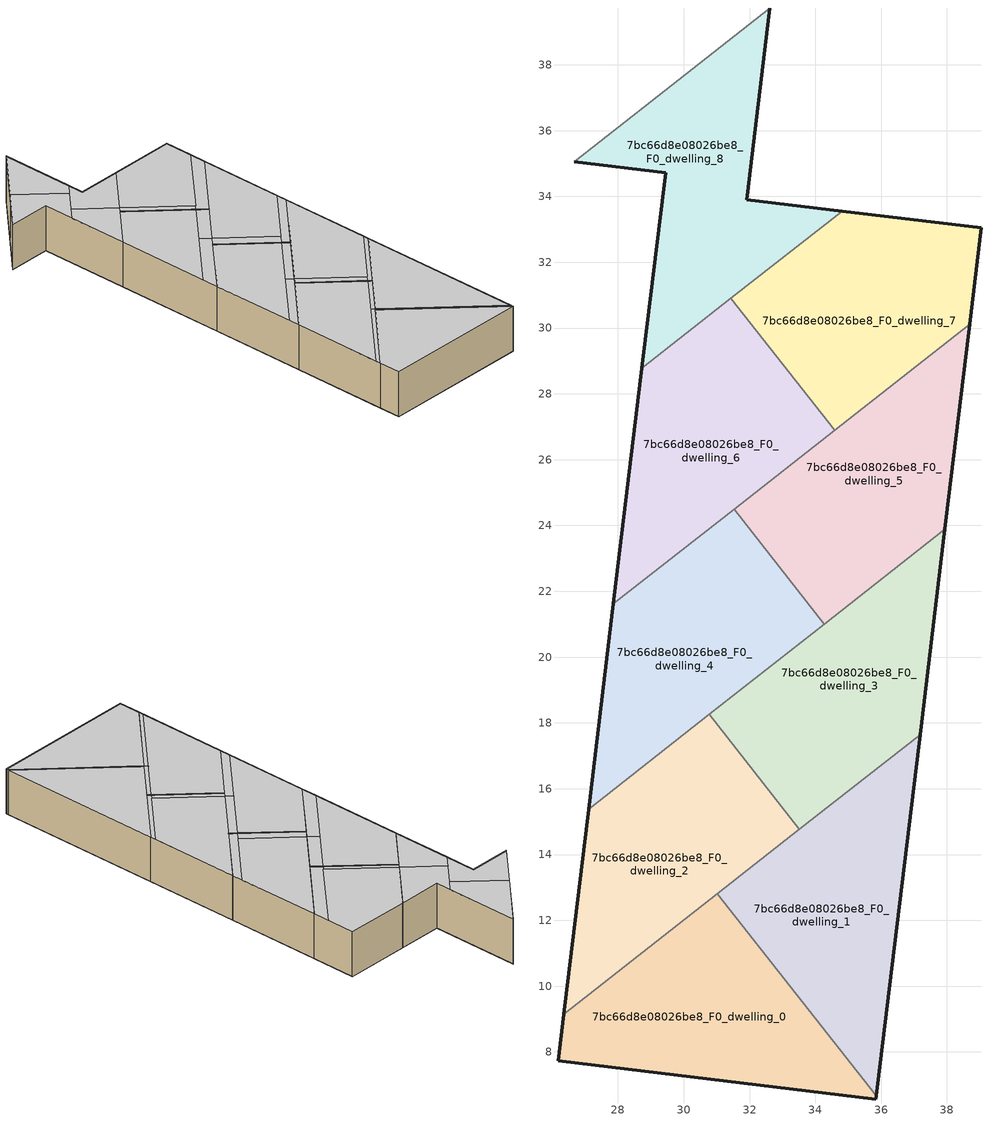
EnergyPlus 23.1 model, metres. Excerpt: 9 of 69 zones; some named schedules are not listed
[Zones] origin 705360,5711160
7bc66d8e08026be8_F0_dwelling_0
 floor ground (EU_floor_Construction): 35.84,6.57 35.85,6.67 31.03,12.81 26.35,9.14 26.18,7.74 z0
 wall outside (EU_wall_Construction): 35.85,6.67 35.84,6.57 26.18,7.74 26.35,9.14 z0:3
 wall to 7bc66d8e08026be8_F0_dwelling_1 (EU_wall_Construction): 31.03,12.81 35.85,6.67 z0:3
 wall to 7bc66d8e08026be8_F0_dwelling_2 (EU_wall_Construction): 26.35,9.14 31.03,12.81 z0:3
 ceiling to 7bc66d8e08026be8_F1_dwelling_0 (EU_floor_Construction): 31.03,12.81 35.85,6.67 35.84,6.57 26.18,7.74 26.35,9.14 z3
7bc66d8e08026be8_F0_dwelling_1
 floor ground (EU_floor_Construction): 35.85,6.67 37.18,17.64 31.03,12.81 z0
 wall outside (EU_wall_Construction): 37.18,17.64 35.85,6.67 z0:3
 wall to 7bc66d8e08026be8_F0_dwelling_3 (EU_wall_Construction): 33.51,14.77 37.18,17.64 z0:3
 wall to 7bc66d8e08026be8_F0_dwelling_2 (EU_wall_Construction): 31.03,12.81 33.51,14.77 z0:3
 ceiling to 7bc66d8e08026be8_F1_dwelling_1 (EU_floor_Construction): 37.18,17.64 35.86,6.72 31.05,12.83 z3
 ceiling to 7bc66d8e08026be8_F1_dwelling_0 (EU_floor_Construction): 31.05,12.83 35.86,6.72 35.85,6.67 31.03,12.81 z3
7bc66d8e08026be8_F0_dwelling_2
 floor ground (EU_floor_Construction): 33.51,14.77 30.77,18.26 27.11,15.38 26.35,9.14 z0
 wall outside (EU_wall_Construction): 26.35,9.14 27.11,15.38 z0:3
 wall to 7bc66d8e08026be8_F0_dwelling_3 (EU_wall_Construction): 30.77,18.26 33.51,14.77 z0:3
 wall to 7bc66d8e08026be8_F0_dwelling_4 (EU_wall_Construction): 27.11,15.38 30.77,18.26 z0:3
 ceiling to 7bc66d8e08026be8_F1_dwelling_2 (EU_floor_Construction): 30.77,18.26 33.35,14.97 26.4,9.51 27.11,15.38 z3
 ceiling to 7bc66d8e08026be8_F1_dwelling_0 (EU_floor_Construction): 30.89,13.04 31.05,12.83 26.35,9.14 26.4,9.51 z3
 ceiling to 7bc66d8e08026be8_F1_dwelling_1 (EU_floor_Construction): 33.35,14.97 33.51,14.77 31.05,12.83 30.89,13.04 z3
7bc66d8e08026be8_F0_dwelling_3
 floor ground (EU_floor_Construction): 37.18,17.64 37.94,23.88 30.77,18.26 33.51,14.77 z0
 wall outside (EU_wall_Construction): 37.94,23.88 37.18,17.64 z0:3
 wall to 7bc66d8e08026be8_F0_dwelling_5 (EU_wall_Construction): 34.27,21 37.94,23.88 z0:3
 wall to 7bc66d8e08026be8_F0_dwelling_4 (EU_wall_Construction): 30.77,18.26 34.27,21 z0:3
 ceiling to 7bc66d8e08026be8_F1_dwelling_3 (EU_floor_Construction): 37.94,23.88 37.22,18.01 33.66,15.21 31.08,18.5 z3
 ceiling to 7bc66d8e08026be8_F1_dwelling_1 (EU_floor_Construction): 37.22,18.01 37.18,17.64 33.51,14.77 33.35,14.97 z3
 ceiling to 7bc66d8e08026be8_F1_dwelling_2 (EU_floor_Construction): 31.08,18.5 33.66,15.21 33.35,14.97 30.77,18.26 z3
7bc66d8e08026be8_F0_dwelling_4
 floor ground (EU_floor_Construction): 34.27,21 31.53,24.5 27.86,21.62 27.11,15.38 z0
 wall outside (EU_wall_Construction): 27.11,15.38 27.86,21.62 z0:3
 wall to 7bc66d8e08026be8_F0_dwelling_5 (EU_wall_Construction): 31.53,24.5 34.27,21 z0:3
 wall to 7bc66d8e08026be8_F0_dwelling_6 (EU_wall_Construction): 27.86,21.62 31.53,24.5 z0:3
 ceiling to 7bc66d8e08026be8_F1_dwelling_4 (EU_floor_Construction): 31.53,24.5 33.95,21.41 27.19,16.11 27.86,21.62 z3
 ceiling to 7bc66d8e08026be8_F1_dwelling_2 (EU_floor_Construction): 30.76,18.91 31.08,18.5 27.11,15.38 27.19,16.11 z3
 ceiling to 7bc66d8e08026be8_F1_dwelling_3 (EU_floor_Construction): 33.95,21.41 34.27,21 31.08,18.5 30.76,18.91 z3
7bc66d8e08026be8_F0_dwelling_5
 floor ground (EU_floor_Construction): 37.94,23.88 38.69,30.12 31.53,24.5 34.27,21 z0
 wall outside (EU_wall_Construction): 38.69,30.12 37.94,23.88 z0:3
 wall to 7bc66d8e08026be8_F0_dwelling_7 (EU_wall_Construction): 34.58,26.89 38.69,30.12 z0:3
 wall to 7bc66d8e08026be8_F0_dwelling_6 (EU_wall_Construction): 31.53,24.49 34.58,26.89 z0:3
 ceiling to 7bc66d8e08026be8_F1_dwelling_5 (EU_floor_Construction): 38.69,30.12 38.02,24.61 34.46,21.82 32.04,24.9 z3
 ceiling to 7bc66d8e08026be8_F1_dwelling_4 (EU_floor_Construction): 32.04,24.9 34.46,21.82 33.95,21.41 31.53,24.49 z3
 ceiling adiabatic (EU_roof_Construction): 38.02,24.61 37.94,23.88 34.27,21 33.95,21.41 z3
7bc66d8e08026be8_F0_dwelling_6
 floor ground (EU_floor_Construction): 34.58,26.89 31.43,30.9 28.73,28.78 27.86,21.62 z0
 wall outside (EU_wall_Construction): 27.86,21.62 28.73,28.78 z0:3
 wall to 7bc66d8e08026be8_F0_dwelling_7 (EU_wall_Construction): 31.43,30.9 34.58,26.89 z0:3
 wall to 7bc66d8e08026be8_F0_dwelling_8 (EU_wall_Construction): 28.73,28.78 31.43,30.9 z0:3
 ceiling to 7bc66d8e08026be8_F1_dwelling_6 (EU_floor_Construction): 31.43,30.9 34.1,27.51 27.99,22.72 28.73,28.78 z3
 ceiling to 7bc66d8e08026be8_F1_dwelling_4 (EU_floor_Construction): 31.56,25.51 32.04,24.9 27.86,21.62 27.99,22.72 z3
 ceiling to 7bc66d8e08026be8_F1_dwelling_5 (EU_floor_Construction): 34.1,27.51 34.58,26.89 32.04,24.9 31.56,25.51 z3
7bc66d8e08026be8_F0_dwelling_7
 floor ground (EU_floor_Construction): 38.69,30.12 39.05,33.05 34.81,33.56 31.43,30.9 34.58,26.89 z0
 wall outside (EU_wall_Construction): 34.81,33.56 39.05,33.05 38.69,30.12 z0:3
 wall to 7bc66d8e08026be8_F0_dwelling_8 (EU_wall_Construction): 31.43,30.9 34.81,33.56 z0:3
 ceiling to 7bc66d8e08026be8_F1_dwelling_7 (EU_floor_Construction): 39.05,33.05 38.82,31.22 34.37,27.72 31.71,31.12 34.81,33.56 z3
 ceiling to 7bc66d8e08026be8_F1_dwelling_5 (EU_floor_Construction): 38.82,31.22 38.69,30.12 34.58,26.89 34.1,27.51 z3
 ceiling to 7bc66d8e08026be8_F1_dwelling_6 (EU_floor_Construction): 31.71,31.12 34.37,27.72 34.1,27.51 31.43,30.9 z3
7bc66d8e08026be8_F0_dwelling_8
 floor ground (EU_floor_Construction): 34.81,33.56 31.91,33.91 32.62,39.73 26.67,35.05 29.45,34.72 28.73,28.78 z0
 wall outside (EU_wall_Construction): 28.73,28.78 29.45,34.72 26.67,35.05 / 32.62,39.73 31.91,33.91 34.81,33.56 z0:3
 wall to 7bc66d8e08026be8_F0_dwelling_10 (EU_wall_Construction): 28.99,36.88 32.62,39.73 z0:3
 wall to 7bc66d8e08026be8_F0_dwelling_9 (EU_wall_Construction): 26.67,35.05 28.99,36.88 z0:3
 ceiling to 7bc66d8e08026be8_F1_dwelling_8 (EU_floor_Construction): 29.24,37.08 31.34,34.4 29.2,32.72 29.45,34.72 26.67,35.05 z3
 ceiling to 7bc66d8e08026be8_F1_dwelling_9 (EU_floor_Construction): 32.62,39.73 32.04,34.95 31.34,34.4 29.24,37.08 z3
 ceiling to 7bc66d8e08026be8_F1_dwelling_7 (EU_floor_Construction): 34.81,33.56 31.71,31.12 29.97,33.33 32.04,34.95 31.91,33.91 z3
 ceiling to 7bc66d8e08026be8_F1_dwelling_6 (EU_floor_Construction): 29.97,33.33 31.71,31.12 28.73,28.78 29.2,32.72 z3
[Building]
EU S2 Campaign: North Axis=0; Terrain=City; Solar Distribution=FullExterior
[Site:Location]
London: Latitude=51.5; Longitude=-0.5; Time Zone=0; Elevation=25
[SizingPeriod:WeatherFileDays]
AnnualSizingPeriod: Begin Month=1; Begin Day of Month=1; End Month=12; End Day of Month=31; Day of Week for Start Day=Monday; Use Weather File Daylight Saving Period=No; Use Weather File Rain and Snow Indicators=No
[MATERIAL]
EU_InternalMass_Material: Roughness=MediumRough; Thickness=0.1; Conductivity=1; Density=1800; Specific Heat=900; Thermal Absorptance=0.9; Solar Absorptance=0.7; Visible Absorptance=0.7
[MATERIAL:NOMASS] Roughness=MediumRough; Thermal Absorptance=0.9; Solar Absorptance=0.7; Visible Absorptance=0.7
Name | Thermal Resistance
EU_wall_NoMass | 0.635353
EU_roof_NoMass | 0.675062
EU_floor_NoMass | 1.96382
[CONSTRUCTION]
EU_wall_Construction: EU_wall_NoMass
EU_roof_Construction: EU_roof_NoMass
EU_floor_Construction: EU_floor_NoMass
EU_InternalMass_Construction: EU_InternalMass_Material
[ZONE] Type=1; Multiplier=1; Ceiling Height=autocalculate; Floor Area=autocalculate; Part of Total Floor Area=Yes
Name | Volume
7bc66d8e08026be8_F0_dwelling_0 | 91.7073
7bc66d8e08026be8_F0_dwelling_1 | 91.7043
7bc66d8e08026be8_F0_dwelling_2 | 91.6787
7bc66d8e08026be8_F0_dwelling_3 | 91.6882
7bc66d8e08026be8_F0_dwelling_4 | 91.6956
7bc66d8e08026be8_F0_dwelling_5; 7bc66d8e08026be8_F0_dwelling_6 | 91.689
7bc66d8e08026be8_F0_dwelling_7 | 91.6948
7bc66d8e08026be8_F0_dwelling_8 | 91.6816
[INTERNALMASS] Construction=EU_InternalMass_Construction
Name | Zone or ZoneList | Surface Area
7bc66d8e08026be8_F0_dwelling_0_EU_InternalMass | 7bc66d8e08026be8_F0_dwelling_0 | 30.5697
7bc66d8e08026be8_F0_dwelling_1_EU_InternalMass | 7bc66d8e08026be8_F0_dwelling_1 | 30.5667
7bc66d8e08026be8_F0_dwelling_2_EU_InternalMass | 7bc66d8e08026be8_F0_dwelling_2 | 30.5609
7bc66d8e08026be8_F0_dwelling_3_EU_InternalMass | 7bc66d8e08026be8_F0_dwelling_3 | 30.5615
7bc66d8e08026be8_F0_dwelling_4_EU_InternalMass | 7bc66d8e08026be8_F0_dwelling_4 | 30.565
7bc66d8e08026be8_F0_dwelling_5_EU_InternalMass | 7bc66d8e08026be8_F0_dwelling_5 | 30.5632
7bc66d8e08026be8_F0_dwelling_6_EU_InternalMass | 7bc66d8e08026be8_F0_dwelling_6 | 30.5618
7bc66d8e08026be8_F0_dwelling_7_EU_InternalMass | 7bc66d8e08026be8_F0_dwelling_7 | 30.5648
7bc66d8e08026be8_F0_dwelling_8_EU_InternalMass | 7bc66d8e08026be8_F0_dwelling_8 | 30.5609
[OTHEREQUIPMENT] Fuel Type=Electricity; Design Level Calculation Method=Watts/Area; Power per Zone Floor Area=1; Fraction Latent=0; Fraction Radiant=0; Fraction Lost=0; Carbon Dioxide Generation Rate=0; EndUse Subcategory=EU_Step8_InternalGains
Name | Zone or ZoneList or Space or SpaceList | Schedule
EU_Step8_InternalGain_7bc66d8e08026be8_F0_dwelling_0_f000 | 7bc66d8e08026be8_F0_dwelling_0 | EU_Step8_GainSchedule_7bc66d8e08026be8_F0_dwelling_0_f000
EU_Step8_InternalGain_7bc66d8e08026be8_F0_dwelling_1_f000 | 7bc66d8e08026be8_F0_dwelling_1 | EU_Step8_GainSchedule_7bc66d8e08026be8_F0_dwelling_1_f000
EU_Step8_InternalGain_7bc66d8e08026be8_F0_dwelling_2_f000 | 7bc66d8e08026be8_F0_dwelling_2 | EU_Step8_GainSchedule_7bc66d8e08026be8_F0_dwelling_2_f000
EU_Step8_InternalGain_7bc66d8e08026be8_F0_dwelling_3_f000 | 7bc66d8e08026be8_F0_dwelling_3 | EU_Step8_GainSchedule_7bc66d8e08026be8_F0_dwelling_3_f000
EU_Step8_InternalGain_7bc66d8e08026be8_F0_dwelling_4_f000 | 7bc66d8e08026be8_F0_dwelling_4 | EU_Step8_GainSchedule_7bc66d8e08026be8_F0_dwelling_4_f000
EU_Step8_InternalGain_7bc66d8e08026be8_F0_dwelling_5_f000 | 7bc66d8e08026be8_F0_dwelling_5 | EU_Step8_GainSchedule_7bc66d8e08026be8_F0_dwelling_5_f000
EU_Step8_InternalGain_7bc66d8e08026be8_F0_dwelling_6_f000 | 7bc66d8e08026be8_F0_dwelling_6 | EU_Step8_GainSchedule_7bc66d8e08026be8_F0_dwelling_6_f000
EU_Step8_InternalGain_7bc66d8e08026be8_F0_dwelling_7_f000 | 7bc66d8e08026be8_F0_dwelling_7 | EU_Step8_GainSchedule_7bc66d8e08026be8_F0_dwelling_7_f000
EU_Step8_InternalGain_7bc66d8e08026be8_F0_dwelling_8_f000 | 7bc66d8e08026be8_F0_dwelling_8 | EU_Step8_GainSchedule_7bc66d8e08026be8_F0_dwelling_8_f000
[ZONEVENTILATION:DESIGNFLOWRATE] Schedule=EU_AlwaysOn; Design Flow Rate Calculation Method=AirChanges/Hour; Air Changes per Hour=0.555504; Ventilation Type=Natural; Fan Pressure Rise=0; Fan Total Efficiency=1; Constant Term Coefficient=1; Temperature Term Coefficient=0; Velocity Term Coefficient=0; Velocity Squared Term Coefficient=0; Minimum Indoor Temperature=-100; Maximum Indoor Temperature=100; Delta Temperature=-100; Minimum Outdoor Temperature=-100; Maximum Outdoor Temperature=100; Maximum Wind Speed=40
Name | Zone or ZoneList or Space or SpaceList
EU_ConstantAir_7bc66d8e08026be8_F0_dwelling_0 | 7bc66d8e08026be8_F0_dwelling_0
EU_ConstantAir_7bc66d8e08026be8_F0_dwelling_1 | 7bc66d8e08026be8_F0_dwelling_1
EU_ConstantAir_7bc66d8e08026be8_F0_dwelling_2 | 7bc66d8e08026be8_F0_dwelling_2
EU_ConstantAir_7bc66d8e08026be8_F0_dwelling_3 | 7bc66d8e08026be8_F0_dwelling_3
EU_ConstantAir_7bc66d8e08026be8_F0_dwelling_4 | 7bc66d8e08026be8_F0_dwelling_4
EU_ConstantAir_7bc66d8e08026be8_F0_dwelling_5 | 7bc66d8e08026be8_F0_dwelling_5
EU_ConstantAir_7bc66d8e08026be8_F0_dwelling_6 | 7bc66d8e08026be8_F0_dwelling_6
EU_ConstantAir_7bc66d8e08026be8_F0_dwelling_7 | 7bc66d8e08026be8_F0_dwelling_7
EU_ConstantAir_7bc66d8e08026be8_F0_dwelling_8 | 7bc66d8e08026be8_F0_dwelling_8
[HVACTEMPLATE:THERMOSTAT] Constant Heating Setpoint=20; Constant Cooling Setpoint=50
EU_HeatOnly_7bc66d8e08026be8_F0_dwelling_0; EU_HeatOnly_7bc66d8e08026be8_F0_dwelling_1; EU_HeatOnly_7bc66d8e08026be8_F0_dwelling_2; EU_HeatOnly_7bc66d8e08026be8_F0_dwelling_3; EU_HeatOnly_7bc66d8e08026be8_F0_dwelling_4; EU_HeatOnly_7bc66d8e08026be8_F0_dwelling_5; EU_HeatOnly_7bc66d8e08026be8_F0_dwelling_6; EU_HeatOnly_7bc66d8e08026be8_F0_dwelling_7; EU_HeatOnly_7bc66d8e08026be8_F0_dwelling_8; EU_HeatOnly_7bc66d8e08026be8_F0_dwelling_9; EU_HeatOnly_7bc66d8e08026be8_F0_dwelling_10; EU_HeatOnly_7bc66d8e08026be8_F0_dwelling_11; EU_HeatOnly_7bc66d8e08026be8_F0_dwelling_12; EU_HeatOnly_7bc66d8e08026be8_F0_dwelling_13; EU_HeatOnly_7bc66d8e08026be8_F0_dwelling_14; EU_HeatOnly_7bc66d8e08026be8_F0_dwelling_15; EU_HeatOnly_7bc66d8e08026be8_F0_dwelling_16; EU_HeatOnly_7bc66d8e08026be8_F0_dwelling_17; EU_HeatOnly_7bc66d8e08026be8_F1_dwelling_0; EU_HeatOnly_7bc66d8e08026be8_F1_dwelling_1; EU_HeatOnly_7bc66d8e08026be8_F1_dwelling_2; EU_HeatOnly_7bc66d8e08026be8_F1_dwelling_3; EU_HeatOnly_7bc66d8e08026be8_F1_dwelling_4; EU_HeatOnly_7bc66d8e08026be8_F1_dwelling_5; EU_HeatOnly_7bc66d8e08026be8_F1_dwelling_6; EU_HeatOnly_7bc66d8e08026be8_F1_dwelling_7; EU_HeatOnly_7bc66d8e08026be8_F1_dwelling_8; EU_HeatOnly_7bc66d8e08026be8_F1_dwelling_9; EU_HeatOnly_7bc66d8e08026be8_F1_dwelling_10; EU_HeatOnly_7bc66d8e08026be8_F1_dwelling_11; EU_HeatOnly_7bc66d8e08026be8_F1_dwelling_12; EU_HeatOnly_7bc66d8e08026be8_F1_dwelling_13; EU_HeatOnly_7bc66d8e08026be8_F1_dwelling_14; EU_HeatOnly_7bc66d8e08026be8_F1_dwelling_15; EU_HeatOnly_7bc66d8e08026be8_F1_dwelling_16; EU_HeatOnly_7bc66d8e08026be8_F2_dwelling_0; EU_HeatOnly_7bc66d8e08026be8_F2_dwelling_1; EU_HeatOnly_7bc66d8e08026be8_F2_dwelling_2; EU_HeatOnly_7bc66d8e08026be8_F2_dwelling_3; EU_HeatOnly_7bc66d8e08026be8_F2_dwelling_4; EU_HeatOnly_7bc66d8e08026be8_F2_dwelling_5; EU_HeatOnly_7bc66d8e08026be8_F2_dwelling_6; EU_HeatOnly_7bc66d8e08026be8_F2_dwelling_7; EU_HeatOnly_7bc66d8e08026be8_F2_dwelling_8; EU_HeatOnly_7bc66d8e08026be8_F2_dwelling_9; EU_HeatOnly_7bc66d8e08026be8_F2_dwelling_10; EU_HeatOnly_7bc66d8e08026be8_F2_dwelling_11; EU_HeatOnly_7bc66d8e08026be8_F2_dwelling_12; EU_HeatOnly_7bc66d8e08026be8_F2_dwelling_13; EU_HeatOnly_7bc66d8e08026be8_F2_dwelling_14; EU_HeatOnly_7bc66d8e08026be8_F2_dwelling_15; EU_HeatOnly_7bc66d8e08026be8_F2_dwelling_16; EU_HeatOnly_7bc66d8e08026be8_F3_dwelling_0; EU_HeatOnly_7bc66d8e08026be8_F3_dwelling_1; EU_HeatOnly_7bc66d8e08026be8_F3_dwelling_2; EU_HeatOnly_7bc66d8e08026be8_F3_dwelling_3; EU_HeatOnly_7bc66d8e08026be8_F3_dwelling_4; EU_HeatOnly_7bc66d8e08026be8_F3_dwelling_5; EU_HeatOnly_7bc66d8e08026be8_F3_dwelling_6; EU_HeatOnly_7bc66d8e08026be8_F3_dwelling_7; EU_HeatOnly_7bc66d8e08026be8_F3_dwelling_8; EU_HeatOnly_7bc66d8e08026be8_F3_dwelling_9; EU_HeatOnly_7bc66d8e08026be8_F3_dwelling_10; EU_HeatOnly_7bc66d8e08026be8_F3_dwelling_11; EU_HeatOnly_7bc66d8e08026be8_F3_dwelling_12; EU_HeatOnly_7bc66d8e08026be8_F3_dwelling_13; EU_HeatOnly_7bc66d8e08026be8_F3_dwelling_14; EU_HeatOnly_7bc66d8e08026be8_F3_dwelling_15; EU_HeatOnly_7bc66d8e08026be8_F3_dwelling_16
[HVACTEMPLATE:ZONE:IDEALLOADSAIRSYSTEM] System Availability Schedule=EU_AlwaysOn; Maximum Heating Supply Air Temperature=50; Minimum Cooling Supply Air Temperature=13; Maximum Heating Supply Air Humidity Ratio=0.0156; Minimum Cooling Supply Air Humidity Ratio=0.0077; Heating Limit=NoLimit; Cooling Limit=NoLimit; Heating Availability Schedule=EU_AlwaysOn; Cooling Availability Schedule=EU_CoolingOff; Dehumidification Control Type=ConstantSensibleHeatRatio; Cooling Sensible Heat Ratio=0.7; Dehumidification Setpoint=60; Humidification Control Type=None; Humidification Setpoint=30; Outdoor Air Method=None; Outdoor Air Flow Rate per Person=0.00944; Outdoor Air Flow Rate per Zone Floor Area=0; Outdoor Air Flow Rate per Zone=0; Demand Controlled Ventilation Type=None; Outdoor Air Economizer Type=NoEconomizer; Heat Recovery Type=None; Sensible Heat Recovery Effectiveness=0.7; Latent Heat Recovery Effectiveness=0.65
Name | Template Thermostat
7bc66d8e08026be8_F0_dwelling_0 | EU_HeatOnly_7bc66d8e08026be8_F0_dwelling_0
7bc66d8e08026be8_F0_dwelling_1 | EU_HeatOnly_7bc66d8e08026be8_F0_dwelling_1
7bc66d8e08026be8_F0_dwelling_2 | EU_HeatOnly_7bc66d8e08026be8_F0_dwelling_2
7bc66d8e08026be8_F0_dwelling_3 | EU_HeatOnly_7bc66d8e08026be8_F0_dwelling_3
7bc66d8e08026be8_F0_dwelling_4 | EU_HeatOnly_7bc66d8e08026be8_F0_dwelling_4
7bc66d8e08026be8_F0_dwelling_5 | EU_HeatOnly_7bc66d8e08026be8_F0_dwelling_5
7bc66d8e08026be8_F0_dwelling_6 | EU_HeatOnly_7bc66d8e08026be8_F0_dwelling_6
7bc66d8e08026be8_F0_dwelling_7 | EU_HeatOnly_7bc66d8e08026be8_F0_dwelling_7
7bc66d8e08026be8_F0_dwelling_8 | EU_HeatOnly_7bc66d8e08026be8_F0_dwelling_8
[SIZING:ZONE] Zone Cooling Design Supply Air Temperature Input Method=SupplyAirTemperature; Zone Cooling Design Supply Air Temperature=13; Zone Heating Design Supply Air Temperature Input Method=SupplyAirTemperature; Zone Heating Design Supply Air Temperature=50; Zone Cooling Design Supply Air Humidity Ratio=0.008; Zone Heating Design Supply Air Humidity Ratio=0.008; Cooling Design Air Flow Method=DesignDay; Cooling Design Air Flow Rate=0; Cooling Minimum Air Flow per Zone Floor Area=0.000762; Cooling Minimum Air Flow=0; Cooling Minimum Air Flow Fraction=0.2; Heating Design Air Flow Method=DesignDay; Heating Design Air Flow Rate=0; Heating Maximum Air Flow per Zone Floor Area=0.002032; Heating Maximum Air Flow=0.141576; Heating Maximum Air Flow Fraction=0.3; Account for Dedicated Outdoor Air System=No; Dedicated Outdoor Air System Control Strategy=NeutralSupplyAir; Dedicated Outdoor Air Low Setpoint Temperature for Design=autosize; Dedicated Outdoor Air High Setpoint Temperature for Design=autosize; Zone Load Sizing Method=Sensible Load Only No Latent Load; Zone Latent Cooling Design Supply Air Humidity Ratio Input Method=HumidityRatioDifference; Zone Cooling Design Supply Air Humidity Ratio Difference=0.005; Zone Latent Heating Design Supply Air Humidity Ratio Input Method=HumidityRatioDifference; Zone Humidification Design Supply Air Humidity Ratio Difference=0.005
7bc66d8e08026be8_F0_dwelling_0; 7bc66d8e08026be8_F0_dwelling_1; 7bc66d8e08026be8_F0_dwelling_2; 7bc66d8e08026be8_F0_dwelling_3; 7bc66d8e08026be8_F0_dwelling_4; 7bc66d8e08026be8_F0_dwelling_5; 7bc66d8e08026be8_F0_dwelling_6; 7bc66d8e08026be8_F0_dwelling_7; 7bc66d8e08026be8_F0_dwelling_8
[SCHEDULE:FILE] Column Number=1; Rows to Skip at Top=0; Number of Hours of Data=8760; Column Separator=Comma; Interpolate to Timestep=No; Minutes per Item=60; Adjust Schedule for Daylight Savings=Yes
Name | File
EU_Step8_GainSchedule_7bc66d8e08026be8_F0_dwelling_0_f000 | ../../schedules/7bc66d8e08026be8/7bc66d8e08026be8_F0_dwelling_0_f000_gain.csv
EU_Step8_GainSchedule_7bc66d8e08026be8_F0_dwelling_1_f000 | ../../schedules/7bc66d8e08026be8/7bc66d8e08026be8_F0_dwelling_1_f000_gain.csv
